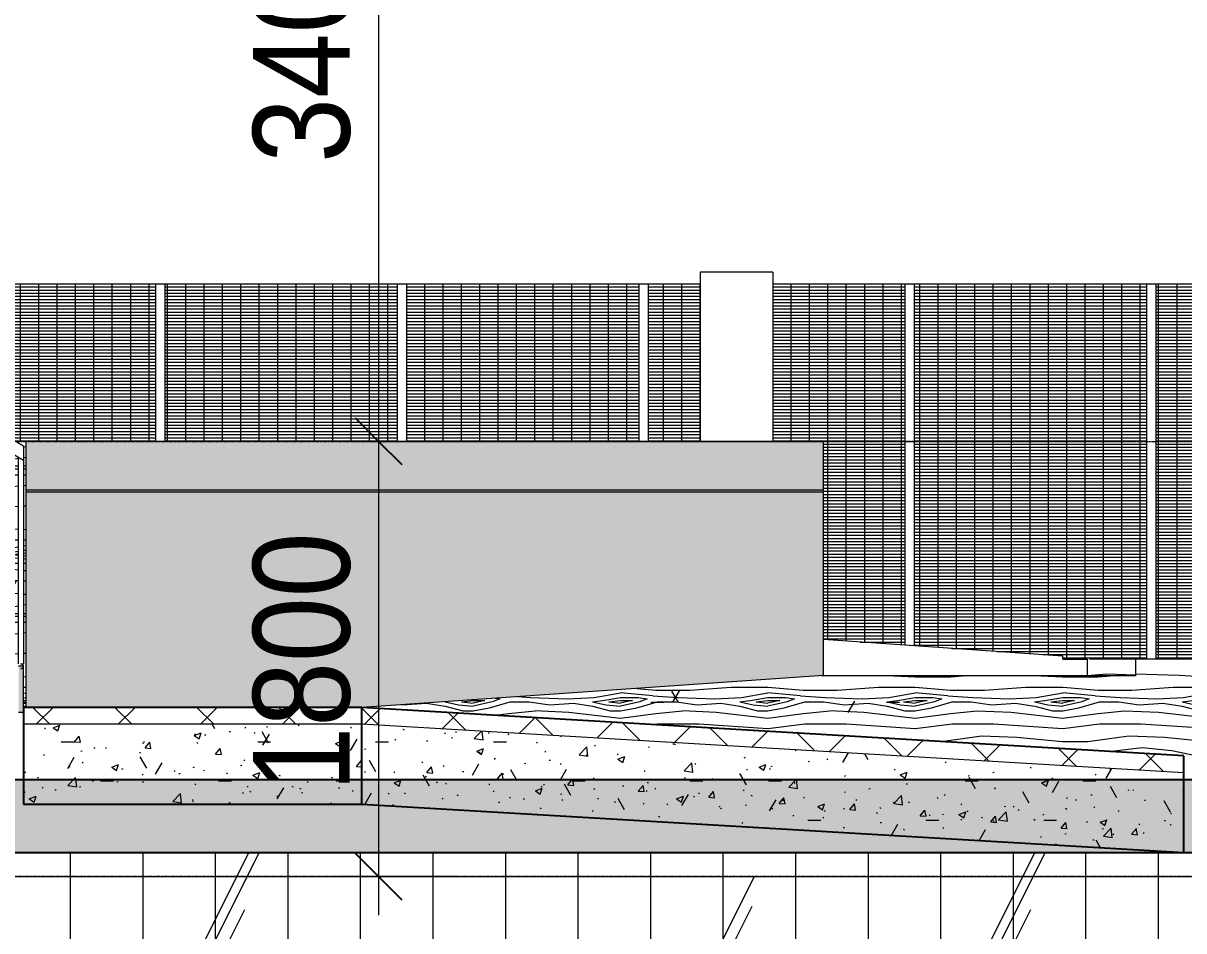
# Model space of a CAD drawing. Header units: millimetres. Extents: x 26124 to 258712, y -8723 to 35400.
# Drawn here: x 55852 to 60653, y 176 to 3929 of the extents above; entities that cross this region are included whole.
import ezdxf

# ---------------------------------------------------------------- set-up
doc = ezdxf.new("R2010")
doc.units = ezdxf.units.MM
doc.linetypes.add('Centre', pattern=[31.75, 6.35, -4.7625, 15.875, -4.7625])
doc.linetypes.add('Dash 1_8_', pattern=[6.35, 3.175, -3.175])
for name, color, linetype, lineweight in [('0-1', 7, 'Continuous', 5), ('A-ANNO-DIMS', 211, 'Continuous', 9), ('A-ANNO-DIMS-160', 211, 'Continuous', 9), ('A-AREA', 32, 'Dash 1_8_', 9), ('A-FLOR-1', 10, 'Continuous', 25), ('A-FLOR-3', 192, 'Continuous', 25), ('A-FLOR-HRAL', 11, 'Continuous', 9), ('A-FLOR-LEVL-2', 51, 'Centre', 9), ('A-FLOR-MCUT', 51, 'Continuous', 9), ('A-FLOR-PATT-1', 7, 'Continuous', 9), ('A-FLOR-PATT-3', 8, 'Continuous', 9), ('A-WALL', 113, 'Continuous', 9), ('A-WALL-PATT-3', 111, 'Continuous', 5), ('A-WALL-PATT-4', 111, 'Continuous', 9), ('S-COLS', 52, 'Continuous', 9), ('S-STRS-1', 31, 'Continuous', 5), ('S-STRS-2', 31, 'Continuous', 18)]:
    doc.layers.add(name, color=color, linetype=linetype, lineweight=lineweight)
doc.styles.add('UTM Avo', font='', dxfattribs={"width": 0.9, "height": 400})
doc.styles.get('UTM Avo').set_extended_font_data('UTM Avo')
doc.dimstyles.new('1_Dim_chi_tiet_2_5', dxfattribs={"dimscale": 304.8, "dimtxt": 399.720379, "dimasz": 0.629921, "dimexe": 0.524934, "dimexo": 0.0625, "dimgap": 0.052493, "dimtad": 1, "dimdec": 0, "dimrnd": 5, "dimzin": 0, "dimdsep": 46, "dimtxsty": 'UTM Avo', "dimblk1": 'OBLIQUE', "dimblk2": 'OBLIQUE', "dimsah": 1, "dimcen": 0.09, "dimdle": 0.524934, "dimazin": 0, "dimtfac": 1, "dimtdec": 4, "dimtix": 1, "dimtmove": 0, "dimatfit": 3, "dimfxl": 1.049869, "dimfxlon": 1, "dimtvp": 1, "dimtolj": 1, "dimtzin": 0, "dimarcsym": 2})
pattern_1 = [(0, (80880.3, 14125), (650.24, 162.56), [53.645, -434.035, 53.645, -434.035, -2600.96]), (0, (80880.3, 14125), (650.24, 162.56), [-975.36, 53.645, -921.715, 53.645, -434.035, -1137.92]), (0, (80880.3, 14125), (650.24, 162.56), [-2438.4, 53.645, -271.475, 53.645, -759.155]), (120, (81124.14, 14206.28), (-465.9011, 481.8444), [53.645, -434.035, 53.645, -3034.995]), (120, (81124.14, 14206.28), (-465.9011, 481.8444), [-541.325, -434.035, 53.645, -921.715, -1625.6]), (120, (81124.14, 14206.28), (-465.9011, 481.8444), [-1950.72, 53.645, -434.035, 53.645, -1084.275]), (120, (81124.14, 14206.28), (-465.9011, 481.8444), [-2492.045, -271.475, 53.645, -759.155]), (240, (81205.42, 14531.4), (-184.3389, -644.4044), [53.645, -434.035, 53.645, -3034.995]), (240, (81205.42, 14531.4), (-184.3389, -644.4044), [-541.325, -434.035, 53.645, -921.715, -1625.6]), (240, (81205.42, 14531.4), (-184.3389, -644.4044), [-1950.72, 53.645, -434.035, 53.645, -1084.275]), (240, (81205.42, 14531.4), (-184.3389, -644.4044), [-2492.045, -271.475, 53.645, -759.155])]
pattern_2 = [(50, (80880.3, 14125), (291.4942, -25.5022), [30.48, -335.28]), (355, (80880.3, 14125), (-56.389, 305.691), [24.384, -268.224]), (100.451, (80904.6, 14122.88), (235.108, 280.1865), [25.904, -284.944]), (46.184, (80880.3, 14206.28), (433.727, -67.2684), [45.72, -502.92]), (96.636, (80916.45, 14200.67), (379.844, 395.8845), [38.856, -427.416]), (351.184, (80880.3, 14206.3), (379.848, 395.881), [36.576, -402.336]), (21, (80920.94, 14185.96), (242.5828, -163.624), [30.48, -335.28]), (326, (80920.94, 14185.96), (98.883, 294.701), [24.384, -268.224]), (71.451, (80941.16, 14172.33), (341.4672, 131.074), [25.904, -284.944]), (37.5, (80880.3, 14125), (4.9419, 135.28833), [5.364, -259.608, 5.364, -266.924, -269.24]), (37.5, (80880.3, 14125), (4.9419, 135.28833), [-537.261, 5.364, -263.876]), (7.5, (80880.3, 14125), (106.9117, 160.2891), [5.364, -149.88, 5.364, -253.512, -102.616]), (7.5, (80880.3, 14125), (106.9117, 160.2891), [-414.122, 5.364, -97.252]), (327.5, (80789.68, 14125), (216.9455, -9.16625), [5.364, -96.236, 5.364, -311.628, -420.624]), (327.5, (80789.68, 14125), (216.9455, -9.16625), [-418.592, 5.364, -415.26]), (317.5, (80749.04, 14125), (237.0069, 40.6827), [5.364, -126.716, 5.364, -205.151, -298.704]), (317.5, (80749.04, 14125), (237.0069, 40.6827), [-342.595, 5.364, -293.34])]
pattern_3 = [(45, (80880.3, 14125), (-169.7056, 169.7056), []), (135, (80880.3, 14125), (-169.7056, -169.7056), [])]
pattern_4 = [(0, (80880.3, 14125), (1300.48, 325.12), [53.645, -921.715, 53.645, -6123.635]), (0, (80880.3, 14125), (1300.48, 325.12), [-1029.005, -921.715, 53.645, -1897.075, -3251.2]), (0, (80880.3, 14125), (1300.48, 325.12), [-3901.44, 53.645, -921.715, 53.645, -2222.195]), (0, (80880.3, 14125), (1300.48, 325.12), [-4930.445, -596.595, 53.645, -1571.955]), (120, (81367.98, 14287.56), (-931.8022, 963.6887), [53.645, -921.715, -6177.28]), (120, (81367.98, 14287.56), (-931.8022, 963.6887), [-975.36, 53.645, -921.715, -5201.92]), (120, (81367.98, 14287.56), (-931.8022, 963.6887), [-1950.72, 53.645, -1897.075, -3251.2]), (120, (81367.98, 14287.56), (-931.8022, 963.6887), [-3901.44, 53.645, -921.715, -2275.84]), (120, (81367.98, 14287.56), (-931.8022, 963.6887), [-4876.8, 53.645, -596.595, -1625.6]), (120, (81367.98, 14287.56), (-931.8022, 963.6887), [-5527.04, 53.645, -1571.955]), (240, (81530.54, 14937.8), (-368.6778, -1288.8087), [53.645, -921.715, -6177.28]), (240, (81530.54, 14937.8), (-368.6778, -1288.8087), [-975.36, 53.645, -921.715, -5201.92]), (240, (81530.54, 14937.8), (-368.6778, -1288.8087), [-1950.72, 53.645, -1897.075, -3251.2]), (240, (81530.54, 14937.8), (-368.6778, -1288.8087), [-3901.44, 53.645, -921.715, -2275.84]), (240, (81530.54, 14937.8), (-368.6778, -1288.8087), [-4876.8, 53.645, -596.595, -1625.6]), (240, (81530.54, 14937.8), (-368.6778, -1288.8087), [-5527.04, 53.645, -1571.955])]
pattern_5 = [(349.695, (56046.61, 869.39), (3657.5982, -609.61), [68.155, -6747.38]), (0, (56113.67, 857.2), (609.6, 609.6), [67.06, -542.54]), (18.435, (56180.72, 857.2), (1219.2, 609.602), [57.83, -1869.89]), (172.875, (56235.59, 875.49), (4267.1994, -609.599), [49.15, -4865.604]), (174.806, (56186.82, 881.584), (6096.004, -609.5547), [67.333, -6665.92]), (194.036, (56119.76, 887.68), (-1828.802, -609.592), [75.4, -2438.04]), (9.462, (56095.38, 869.39), (3048.005, 609.5835), [37.08, -3670.97]), (353.66, (56131.956, 875.49), (-4876.8008, 609.5835), [55.2, -5464.96]), (185.711, (56186.82, 869.39), (-5486.3951, -609.6394), [61.264, -6065.14]), (168.69, (56125.86, 863.3), (2438.4, -609.6026), [31.084, -3077.28]), (354.806, (55991.75, 863.296), (-6096.004, 609.5547), [67.333, -6665.92]), (348.69, (56058.8, 857.2), (-2438.4, 609.6026), [62.17, -3046.194]), (0, (56119.76, 845), (609.6, 609.6), [73.15, -536.45]), (20.556, (56192.916, 845.01), (3048, 1219.197), [52.084, -5156.34]), (3.814, (56241.684, 863.296), (8534.40115, 609.5889), [91.643, -9072.654]), (354.806, (56333.124, 869.39), (-6096.004, 609.5547), [67.333, -6665.92]), (0, (56400.2, 863.3), (609.6, 609.6), [67.06, -542.54]), (5.194, (55857.636, 863.296), (6096.004, 609.5547), [67.333, -6665.92]), (354.806, (55924.69, 869.39), (-6096.004, 609.5547), [67.333, -6665.92]), (0, (55857.64, 875.5), (609.6, 609.6), [36.58, -573.02]), (5.194, (55894.21, 875.49), (6096.004, 609.5547), [67.333, -6665.92]), (0, (55961.27, 881.6), (609.6, 609.6), [60.96, -548.64]), (10.305, (56022.23, 881.584), (-3657.5982, -609.61), [68.155, -6747.38]), (5.194, (56089.284, 893.776), (6096.004, 609.5547), [67.333, -6665.92]), (354.806, (56156.34, 899.87), (-6096.004, 609.5547), [67.333, -6665.92]), (354.806, (56223.396, 893.776), (-6096.004, 609.5547), [67.333, -6665.92]), (351.87, (56290.45, 887.68), (-3657.6004, 609.593), [86.21, -4224.31]), (0, (56375.8, 875.5), (609.6, 609.6), [91.44, -518.16]), (347.471, (56351.41, 509.73), (3047.9989, -609.6108), [56.2, -5564.033]), (354.289, (56406.276, 497.536), (-5486.3951, 609.6394), [61.264, -6065.14]), (8.13, (56351.41, 509.73), (3657.6004, 609.593), [43.105, -4267.42]), (9.462, (56394.08, 515.82), (3048.005, 609.5835), [74.16, -3633.89]), (0, (55857.64, 528), (609.6, 609.6), [73.15, -536.45]), (350.538, (55930.79, 528.02), (-3048.005, 609.5835), [37.08, -3670.97]), (201.801, (55967.36, 521.92), (1828.8045, 609.587), [32.83, -3249.97]), (192.995, (55936.884, 509.73), (5486.3931, 1219.2375), [81.33, -8051.747]), (352.875, (56418.47, 509.73), (-4267.1994, 609.599), [49.15, -4865.604]), (7.125, (56418.47, 509.73), (4267.1994, 609.599), [49.15, -4865.604]), (0, (55857.64, 515.8), (609.6, 609.6), [48.77, -560.83]), (194.036, (55906.4, 515.82), (-1828.802, -609.592), [50.27, -2463.18]), (356.633, (55991.748, 534.112), (-9753.5944, 609.6919), [103.81, -10277.302]), (357.709, (56095.38, 528.016), (-14630.39665, 609.6991), [152.522, -15099.665]), (3.18, (56247.78, 521.92), (10363.1983, 609.6312), [109.897, -10879.823]), (9.462, (56357.51, 528.02), (3048.005, 609.5835), [111.24, -3596.81]), (10.305, (55857.636, 473.15), (-3657.5982, -609.61), [68.155, -6747.38]), (15.945, (55924.69, 485.34), (-2438.4042, -609.583), [88.76, -4349.196]), (0, (56010.04, 509.7), (609.6, 609.6), [79.25, -530.35]), (351.87, (56089.28, 509.73), (-3657.6004, 609.593), [86.21, -4224.31]), (3.576, (56174.628, 497.536), (9144.00297, 609.5468), [97.726, -9674.906]), (351.254, (56272.164, 503.63), (4267.201, -609.5878), [80.18, -7937.856]), (345.964, (56351.41, 491.44), (-1828.802, 609.592), [75.4, -2438.04]), (0, (56424.56, 473.15), (609.6, 609.6), [42.67, -566.93]), (174.806, (55991.75, 534.11), (6096.004, -609.5547), [134.665, -6598.587]), (355.236, (55857.636, 570.69), (-6705.5965, 609.6414), [146.81, -7193.745]), (0, (56003.94, 558.5), (609.6, 609.6), [140.21, -469.39]), (4.086, (56144.15, 558.496), (7924.795, 609.6527), [171.123, -8385.02]), (0, (56314.84, 570.7), (609.6, 609.6), [152.4, -457.2]), (7.125, (55857.636, 442.67), (4267.1994, 609.599), [147.443, -4767.31]), (6.34, (56003.94, 460.96), (4876.8008, 609.5835), [110.403, -5409.76]), (357.51, (56113.668, 473.152), (-13411.19697, 609.7044), [140.34, -13893.706]), (353.48, (56253.876, 467.056), (-15849.59217, 1828.85517), [214.749, -21260.135]), (3.013, (55857.636, 838.912), (10972.79715, 609.6408), [115.984, -11482.446]), (351.87, (55973.46, 845.01), (-3657.6004, 609.593), [129.316, -4181.21]), (357.614, (56101.476, 826.72), (-14020.79943, 609.61372), [146.43, -14496.664]), (10.62, (56247.78, 820.624), (-6705.59246, -1219.2397), [99.236, -9824.334]), (0, (56345.3, 838.9), (609.6, 609.6), [121.92, -487.68]), (356.82, (55857.636, 912.064), (-10363.1983, 609.6312), [109.897, -10879.823]), (6.009, (55967.364, 905.968), (-6095.999, -609.5992), [116.464, -11529.93]), (6.71, (56083.188, 918.16), (-5486.39734, -609.6157), [104.346, -10330.325]), (354.289, (56186.82, 930.35), (-5486.3951, 609.6394), [122.53, -6003.877]), (347.905, (56308.74, 918.16), (-5486.3949, 1219.22295), [87.28, -8640.862]), (9.462, (56394.08, 899.87), (3048.005, 609.5835), [74.16, -3633.89]), (3.814, (55857.636, 796.24), (8534.40115, 609.5889), [91.643, -9072.654]), (347.196, (55949.076, 802.336), (-7924.80896, 1828.76326), [137.532, -13615.67]), (0, (56083.2, 771.86), (609.6, 609.6), [152.4, -457.2]), (5.44, (56235.588, 771.856), (-6705.6025, -609.56085), [128.595, -12730.932]), (6.71, (56363.604, 784.048), (-5486.39734, -609.61573), [104.346, -10330.325]), (0, (55857.64, 954.74), (609.6, 609.6), [103.63, -505.97]), (8.13, (55961.27, 954.74), (3657.6004, 609.593), [172.42, -4138.1]), (357.614, (56131.956, 979.12), (-14020.79943, 609.61372), [146.43, -14496.664]), (354.472, (56278.26, 973.024), (12801.59101, -1219.3029), [189.859, -18796.025]), (6.843, (55857.636, 400), (-10363.19504, -1219.24128), [153.494, -15195.842]), (0, (56010.04, 418.3), (609.6, 609.6), [170.69, -438.91]), (356.348, (56180.724, 418.288), (-18897.60496, 1219.126665), [287.095, -28422.422]), (0, (55857.64, 613.36), (609.6, 609.6), [146.3, -463.3]), (4.764, (56003.94, 613.36), (6705.5965, 609.6414), [146.81, -7193.745]), (358.152, (56150.244, 625.552), (-18287.99624, 609.72412), [189.074, -18718.355]), (357.274, (56339.22, 619.456), (-12192.00424, 609.53415), [128.16, -12687.945]), (354.806, (55857.636, 710.896), (-6096.004, 609.5547), [134.665, -6598.587]), (0, (55991.75, 698.7), (609.6, 609.6), [195.07, -414.53]), (1.909, (56186.82, 698.704), (17678.40105, 609.55323), [182.982, -18115.176]), (3.576, (56369.7, 704.8), (9144.00297, 609.5468), [97.726, -9674.906])]

# ---------------------------------------------------------------- blocks, each defined once
blk = doc.blocks.new('NCV_TKTC_KET CAU_rvt-1-TKCS_MẶT CẮT 3')
at = {"layer": 'A-FLOR-PATT-1'}
h = blk.add_hatch(color=256, dxfattribs=at)
h.paths.add_polyline_path([(60961, 500), (68252.6, 500), (68252.6, 800), (53462.7, 800), (53462.7, 500), (57712.2, 500)])
h.paths.add_polyline_path([(53252.6, 500), (53252.6, 800), (53152.6, 800), (53152.6, 500)])
at = {"layer": 'A-FLOR-1'}
for p, q in [((68252.6, 800), (53462.7, 800)), ((53462.7, 500), (68252.6, 500))]:
    blk.add_line(p, q, dxfattribs=at)
blk = doc.blocks.new('NBS_CLDPhysicalSecuritySystems_MtlMeshPnlFncngSym_CLDModsecSecurusS3_InfillPanel - NBS_CLDPhysicalSecuritySystems_MtlMeshPnlFncngSym_CLDModsecSecurusS2_InfillPanel-2369324-TKCS_MẶT CẮT 3')
at = {"layer": 'A-FLOR-HRAL'}
h = blk.add_hatch(dxfattribs=at)
h.set_pattern_fill('FP_16', color=256, style=0, pattern_type=2)
h.set_pattern_definition([(0, (62752.564, 850), (0, 13), []), (90, (62752.564, 850), (-76, 5e-15), [])])
h.paths.add_polyline_path([(62064.8, 1300), (62498.6, 1300), (62498.6, 2850), (61538.6, 2850), (61538.6, 1300), (61915.9, 1300)])
h.paths.add_polyline_path([(60252.5, 1300), (60498.6, 1300), (60498.6, 2850), (59538.6, 2850), (59538.6, 1354.6), (60152.5, 1312.3), (60152.6, 1300)])
h.paths.add_polyline_path([(62586.4, 1300), (62752.6, 1300), (62752.6, 2850), (62538.6, 2850), (62538.6, 1300), (62585.3, 1300)])
h.paths.add_polyline_path([(60652.6, 1300), (61498.6, 1300), (61498.6, 2850), (60538.6, 2850), (60538.6, 1300), (60642.6, 1300)])
h.paths.add_polyline_path([(59498.6, 1357.3), (59498.6, 2850), (58952.6, 2850), (58952.6, 2200), (59162.5, 2200), (59162.5, 1380.4), (59336.6, 1368.5)])
for p, q in [((59498.7, 2850), (58952.6, 2850)), ((59498.6, 2850), (59498.6, 1357.3)), ((59502.6, 2850), (59498.6, 2850)), ((59534.6, 2850), (59502.6, 2850)), ((59538.6, 2850), (59534.6, 2850)), ((60498.7, 2850), (59538.4, 2850)), ((59538.6, 1354.6), (59538.6, 2850)), ((60498.6, 2850), (60498.6, 1300)), ((60502.6, 2850), (60498.6, 2850)), ((60534.6, 2850), (60502.6, 2850)), ((60538.6, 2850), (60534.6, 2850)), ((61498.7, 2850), (60538.4, 2850)), ((60538.6, 1300), (60538.6, 2850)), ((61498.6, 2850), (61498.6, 1300)), ((61502.6, 2850), (61498.6, 2850)), ((61534.6, 2850), (61502.6, 2850)), ((61538.6, 2850), (61534.6, 2850)), ((62498.7, 2850), (61538.4, 2850)), ((61538.6, 1300), (61538.6, 2850)), ((62498.6, 2850), (62498.6, 1300)), ((62502.6, 2850), (62498.6, 2850)), ((62534.6, 2850), (62502.6, 2850)), ((62538.6, 2850), (62534.6, 2850)), ((62752.6, 2850), (62538.4, 2850)), ((62538.6, 1300), (62538.6, 2850))]:
    blk.add_line(p, q, dxfattribs=at)
blk = doc.blocks.new('NBS_CLDPhysicalSecuritySystems_MtlMeshPnlFncngSym_CLDModsecSecurusS3_InfillPanel - NBS_CLDPhysicalSecuritySystems_MtlMeshPnlFncngSym_CLDModsecSecurusS2_InfillPanel-2369332-TKCS_MẶT CẮT 3')
at = {"layer": 'A-FLOR-HRAL'}
h = blk.add_hatch(dxfattribs=at)
h.set_pattern_fill('FP_17', color=256, style=0, pattern_type=2)
h.set_pattern_definition([(0, (58652.564, 850), (0, 13), []), (90, (58652.564, 850), (-76, 5e-15), [])])
h.paths.add_polyline_path([(55862.6, 2200), (56398.6, 2200), (56398.6, 2850), (55438.6, 2850), (55438.6, 2428.4), (55819.3, 2200), (55852.6, 2200)])
h.paths.add_polyline_path([(55275.7, 2200), (55317.6, 2200), (55317.6, 2442.7), (55187.6, 2520.7), (55187.6, 2200)])
h.paths.add_polyline_path([(58652.6, 2200), (58652.6, 2850), (58438.6, 2850), (58438.6, 2200)])
h.paths.add_polyline_path([(58398.6, 2200), (58398.6, 2850), (57438.6, 2850), (57438.6, 2200), (57712.2, 2200)])
h.paths.add_polyline_path([(55337.6, 2200), (55398.6, 2200), (55398.6, 2394.1), (55337.6, 2430.7)])
h.paths.add_polyline_path([(57398.6, 2200), (57398.6, 2850), (56438.6, 2850), (56438.6, 2200), (56900.1, 2200)])
h.paths.add_polyline_path([(55438.6, 2200), (55467.6, 2200), (55467.6, 2352.7), (55438.6, 2370.1)])
h.paths.add_polyline_path([(54962.6, 2200), (55017.6, 2200), (55017.6, 2622.7), (54962.6, 2655.7)])
h.paths.add_polyline_path([(55617.6, 2200), (55617.6, 2262.7), (55487.6, 2340.7), (55487.6, 2200)])
h.paths.add_polyline_path([(55037.6, 2200), (55167.6, 2200), (55167.6, 2532.7), (55037.6, 2610.7)])
h.paths.add_polyline_path([(55722.1, 2200), (55637.6, 2250.7), (55637.6, 2200)])
h.paths.add_polyline_path([(55398.6, 2452.4), (55398.6, 2850), (54962.6, 2850), (54962.6, 2714), (55337.6, 2489)])
for p, q in [((55398.7, 2850), (54962.6, 2850)), ((55398.6, 2850), (55398.6, 2452.4)), ((55402.6, 2850), (55398.6, 2850)), ((55434.6, 2850), (55402.6, 2850)), ((55438.6, 2850), (55434.6, 2850)), ((56398.7, 2850), (55438.4, 2850)), ((55438.6, 2428.4), (55438.6, 2850)), ((56398.6, 2850), (56398.6, 2200)), ((56402.6, 2850), (56398.6, 2850)), ((56434.6, 2850), (56402.6, 2850)), ((56438.6, 2850), (56434.6, 2850)), ((57398.7, 2850), (56438.4, 2850)), ((56438.6, 2200), (56438.6, 2850)), ((57398.6, 2850), (57398.6, 2200)), ((57402.6, 2850), (57398.6, 2850)), ((57434.6, 2850), (57402.6, 2850)), ((57438.6, 2850), (57434.6, 2850)), ((58398.7, 2850), (57438.4, 2850)), ((57438.6, 2200), (57438.6, 2850)), ((58398.6, 2850), (58398.6, 2200)), ((58402.6, 2850), (58398.6, 2850)), ((58434.6, 2850), (58402.6, 2850)), ((58438.6, 2850), (58434.6, 2850)), ((58652.6, 2850), (58438.4, 2850)), ((58438.6, 2200), (58438.6, 2850)), ((55398.6, 2394.1), (55398.6, 2200)), ((55438.6, 2200), (55438.6, 2370.1))]:
    blk.add_line(p, q, dxfattribs=at)
blk = doc.blocks.new('Railing - 20mm-2407305-TKCS_MẶT CẮT 3')
at = {"layer": 'A-FLOR-HRAL'}
for p, q in [((106167.5, 2790.7), (106167.5, 1820)), ((106187.5, 1820), (106187.5, 2802.7))]:
    blk.add_line(p, q, dxfattribs=at)
blk = doc.blocks.new('Railing - 20mm-2407303-TKCS_MẶT CẮT 3')
at = {"layer": 'A-FLOR-HRAL'}
for p, q in [((106017.5, 2700.7), (106017.5, 1820)), ((106037.5, 1820), (106037.5, 2712.7))]:
    blk.add_line(p, q, dxfattribs=at)
blk = doc.blocks.new('Railing - 20mm-2407301-TKCS_MẶT CẮT 3')
at = {"layer": 'A-FLOR-HRAL'}
for p, q in [((106252.5, 2000), (106252.5, 2841.7)), ((106232.5, 2829.7), (106232.5, 1820))]:
    blk.add_line(p, q, dxfattribs=at)
blk = doc.blocks.new('Railing - 20mm-2407299-TKCS_MẶT CẮT 3')
at = {"layer": 'A-FLOR-HRAL'}
for p, q in [((105052.5, 2121.7), (105052.5, 1280)), ((105072.5, 1280), (105072.5, 2133.7)), ((105062.5, 1280), (105052.5, 1280))]:
    blk.add_line(p, q, dxfattribs=at)
blk = doc.blocks.new('Railing - Railing-2412079-TKCS_MẶT CẮT 3')
at = {"extrusion": (0, 0, -1), "zscale": -1}
for name, p in [('Railing - 20mm-2407301-TKCS_MẶT CẮT 3', (-160905.1, 0)), ('Railing - 20mm-2407305-TKCS_MẶT CẮT 3', (-160905.1, 0)), ('Railing - 20mm-2407303-TKCS_MẶT CẮT 3', (-160905.1, 0)), ('Railing - 20mm-2407305-TKCS_MẶT CẮT 3', (-161205.1, -180)), ('Railing - 20mm-2407303-TKCS_MẶT CẮT 3', (-161205.1, -180)), ('Railing - 20mm-2407305-TKCS_MẶT CẮT 3', (-161505.1, -360)), ('Railing - 20mm-2407303-TKCS_MẶT CẮT 3', (-161505.1, -360)), ('Railing - 20mm-2407305-TKCS_MẶT CẮT 3', (-161805.1, -540)), ('Railing - 20mm-2407303-TKCS_MẶT CẮT 3', (-161805.1, -540)), ('Railing - 20mm-2407299-TKCS_MẶT CẮT 3', (-160905.1, 0))]:
    blk.add_blockref(name, p, dxfattribs=at)
blk = doc.blocks.new('Top Rail Type - Top Rail_Internal_-2412096-TKCS_MẶT CẮT 3')
at = {"layer": 'A-FLOR-HRAL'}
for p, q in [((54652.6, 2841.7), (54652.6, 2900)), ((55852.6, 2180), (54652.6, 2900)), ((54652.6, 2841.7), (55852.6, 2121.7)), ((55852.6, 2180), (55852.6, 2121.7))]:
    blk.add_line(p, q, dxfattribs=at)
blk = doc.blocks.new('DIMBLOCK53-TKCS_MẶT CẮT 3')
at = {"layer": 'A-ANNO-DIMS-160', "lineweight": 25}
for p, q in [((57322, 5600), (57226, 5696)), ((57322, 5600), (57418, 5504)), ((57322, 2200), (57226, 2296)), ((57322, 2200), (57418, 2104))]:
    blk.add_line(p, q, dxfattribs=at)
at = {"layer": 'A-ANNO-DIMS-160'}
for p, q in [((57002, 5600), (57482, 5600)), ((57322, 5600), (57002, 5600)), ((57322, 5600), (57322, 2200)), ((57642, 2200), (57162, 2200)), ((57322, 2200), (57642, 2200))]:
    blk.add_line(p, q, dxfattribs=at)
at = {"layer": 'A-ANNO-DIMS-160', "color": 0, "insert": (56802.3, 3352.2), "char_height": 400, "width": 1314.636, "attachment_point": 1, "rotation": 90, "line_spacing_factor": 1.110334, "style": 'UTM Avo'}
blk.add_mtext('3400', dxfattribs=at)
blk = doc.blocks.new('_Oblique')
at = {"color": 0, "linetype": 'ByBlock', "lineweight": -2}
blk.add_line((-0.5, -0.5), (0.5, 0.5), dxfattribs=at)
blk = doc.blocks.new('DIMBLOCK54-TKCS_MẶT CẮT 3')
at = {"layer": 'A-ANNO-DIMS-160', "lineweight": 25}
for p, q in [((57322, 2200), (57226, 2296)), ((57322, 2200), (57418, 2104)), ((57322, 400), (57226, 496)), ((57322, 400), (57418, 304))]:
    blk.add_line(p, q, dxfattribs=at)
at = {"layer": 'A-ANNO-DIMS-160'}
for p, q in [((57642, 2200), (57162, 2200)), ((57322, 2200), (57322, 240)), ((57322, 2200), (57642, 2200)), ((57642, 400), (57162, 400)), ((57322, 400), (57642, 400))]:
    blk.add_line(p, q, dxfattribs=at)
at = {"layer": 'A-ANNO-DIMS-160', "color": 0, "insert": (56802.3, 752.2), "char_height": 400, "width": 1314.636, "attachment_point": 1, "rotation": 90, "line_spacing_factor": 1.110334, "style": 'UTM Avo'}
blk.add_mtext('1800', dxfattribs=at)

msp = doc.modelspace()

# ---------------------------------------------------------------- hatches: boundary and pattern name
at = {"layer": 'A-FLOR-PATT-3'}
h = msp.add_hatch(dxfattribs=at)
h.set_pattern_fill('FP_8', color=256, style=0, pattern_type=2)
h.set_pattern_definition(pattern_3)
h.paths.add_polyline_path([(56900.1, 1030), (57252.6, 1030), (57252.6, 1100), (55852.6, 1100), (55852.6, 1030), (56494, 1030)])
h = msp.add_hatch(dxfattribs=at)
h.set_pattern_fill('FP_8', color=256, style=0, pattern_type=2)
h.set_pattern_definition(pattern_3)
h.paths.add_polyline_path([(60652.6, 829.9), (60652.6, 900), (57252.6, 1100), (57252.6, 1029.9), (60554.9, 835.6)])
h = msp.add_hatch(dxfattribs=at)
h.set_pattern_fill('FP_2', color=256, style=0, pattern_type=2)
h.set_pattern_definition(pattern_1)
h.paths.add_polyline_path([(56900.1, 700), (57252.6, 700), (57252.6, 1030), (55852.6, 1030), (55852.6, 700), (56494, 700)])
h = msp.add_hatch(dxfattribs=at)
h.set_pattern_fill('FP_10', color=256, style=0, pattern_type=2)
h.set_pattern_definition(pattern_2)
h.paths.add_polyline_path([(56900.1, 700), (57252.6, 700), (57252.6, 1030), (55852.6, 1030), (55852.6, 700), (56494, 700)])
h = msp.add_hatch(dxfattribs=at)
h.set_pattern_fill('FP_2', color=256, style=0, pattern_type=2)
h.set_pattern_definition(pattern_1)
h.paths.add_polyline_path([(60652.6, 499.3), (60652.6, 829.9), (57252.6, 1029.9), (57252.6, 699.3), (58708.7, 613.7)])
h = msp.add_hatch(dxfattribs=at)
h.set_pattern_fill('FP_10', color=256, style=0, pattern_type=2)
h.set_pattern_definition(pattern_2)
h.paths.add_polyline_path([(60652.6, 499.3), (60652.6, 829.9), (57252.6, 1029.9), (57252.6, 699.3), (58708.7, 613.7)])
at = {"layer": 'A-WALL-PATT-3'}
h = msp.add_hatch(color=256, dxfattribs=at)
h.paths.add_polyline_path([(55862.6, 1100), (57252.6, 1100), (59162.5, 1231.5), (59162.5, 1990), (55862.6, 1990), (55862.6, 1211.6)])
h.paths.add_polyline_path([(57712.2, 2000), (59162.5, 2000), (59162.5, 2200), (55862.6, 2200), (55862.6, 2000), (56900.1, 2000)])
msp.add_hatch(color=256, dxfattribs=at).paths.add_polyline_path([(57712.2, 1990), (59162.5, 1990), (59162.5, 2000), (55862.6, 2000), (55862.6, 1990), (56900.1, 1990)])
at = {"layer": 'A-WALL-PATT-4'}
h = msp.add_hatch(dxfattribs=at)
h.set_pattern_fill('FP_4', color=256, style=0, pattern_type=2)
h.set_pattern_definition(pattern_4)
h.paths.add_polyline_path([(55478.7, 1100), (55566.1, 1100), (54652.6, 1648.1), (54652.6, 1100), (55275.7, 1100)])
h.paths.add_polyline_path([(55851.3, 1270), (55852.6, 1270), (55851.3, 1280), (55842.6, 1280), (55851.3, 1275)])
h.paths.add_polyline_path([(55832.6, 1280), (55832.6, 2133.7), (55787.6, 2160.7), (55787.6, 1280)])
h.paths.add_polyline_path([(55617.6, 1280), (55617.6, 2200), (55487.6, 2200), (55487.6, 1460), (55542.6, 1460), (55551.3, 1455), (55552.6, 1280)])
h.paths.add_polyline_path([(55637.6, 1280), (55767.6, 1280), (55767.6, 2172.7), (55722.1, 2200), (55637.6, 2200), (55637.6, 1440)])
h.paths.add_polyline_path([(55467.6, 1460), (55467.6, 2200), (55337.6, 2200), (55337.6, 1460)])
h.paths.add_polyline_path([(55252.6, 1460), (55317.6, 1460), (55317.6, 2200), (55187.6, 2200), (55187.6, 1640), (55242.6, 1640), (55251.3, 1635), (55252.6, 1577.3)])
h.paths.add_polyline_path([(54952.6, 1640), (55017.6, 1640), (55017.6, 2200), (54887.6, 2200), (54887.6, 1820), (54942.6, 1820), (54951.3, 1815), (54952.6, 1660.1)])
h.paths.add_polyline_path([(55167.6, 1640), (55167.6, 2200), (55037.6, 2200), (55037.6, 1640)])
h.paths.add_polyline_path([(54737.6, 1820), (54867.6, 1820), (54867.6, 2200), (54737.6, 2200), (54737.6, 1950)])
h.paths.add_polyline_path([(54672.6, 1820), (54717.6, 1820), (54717.6, 2200), (54672.6, 2200), (54672.6, 1950)])
h.paths.add_polyline_path([(55852.6, 2180), (55852.6, 2200), (55819.3, 2200)])
h = msp.add_hatch(dxfattribs=at)
h.set_pattern_fill('FP_43', color=256, style=0, pattern_type=2)
h.set_pattern_definition(pattern_5)
h.paths.add_polyline_path([(55478.7, 1100), (55566.1, 1100), (54652.6, 1648.1), (54652.6, 1100), (55275.7, 1100)])
h.paths.add_polyline_path([(55851.3, 1270), (55852.6, 1270), (55851.3, 1280), (55842.6, 1280), (55851.3, 1275)])
h.paths.add_polyline_path([(55832.6, 1280), (55832.6, 2133.7), (55787.6, 2160.7), (55787.6, 1280)])
h.paths.add_polyline_path([(55617.6, 1280), (55617.6, 2200), (55487.6, 2200), (55487.6, 1460), (55542.6, 1460), (55551.3, 1455), (55552.6, 1280)])
h.paths.add_polyline_path([(55637.6, 1280), (55767.6, 1280), (55767.6, 2172.7), (55722.1, 2200), (55637.6, 2200), (55637.6, 1440)])
h.paths.add_polyline_path([(55467.6, 1460), (55467.6, 2200), (55337.6, 2200), (55337.6, 1460)])
h.paths.add_polyline_path([(55252.6, 1460), (55317.6, 1460), (55317.6, 2200), (55187.6, 2200), (55187.6, 1640), (55242.6, 1640), (55251.3, 1635), (55252.6, 1577.3)])
h.paths.add_polyline_path([(54952.6, 1640), (55017.6, 1640), (55017.6, 2200), (54887.6, 2200), (54887.6, 1820), (54942.6, 1820), (54951.3, 1815), (54952.6, 1660.1)])
h.paths.add_polyline_path([(55167.6, 1640), (55167.6, 2200), (55037.6, 2200), (55037.6, 1640)])
h.paths.add_polyline_path([(54737.6, 1820), (54867.6, 1820), (54867.6, 2200), (54737.6, 2200), (54737.6, 1950)])
h.paths.add_polyline_path([(54672.6, 1820), (54717.6, 1820), (54717.6, 2200), (54672.6, 2200), (54672.6, 1950)])
h.paths.add_polyline_path([(55852.6, 2180), (55852.6, 2200), (55819.3, 2200)])
h = msp.add_hatch(dxfattribs=at)
h.set_pattern_fill('FP_4', color=256, style=0, pattern_type=2)
h.set_pattern_definition(pattern_4)
h.paths.add_polyline_path([(55852.6, 1100), (55862.6, 1100), (55862.6, 2200), (55852.6, 2200), (55852.6, 1211.6)])
h = msp.add_hatch(dxfattribs=at)
h.set_pattern_fill('FP_43', color=256, style=0, pattern_type=2)
h.set_pattern_definition(pattern_5)
h.paths.add_polyline_path([(55852.6, 1100), (55862.6, 1100), (55862.6, 2200), (55852.6, 2200), (55852.6, 1211.6)])
h = msp.add_hatch(dxfattribs=at)
h.set_pattern_fill('FP_4', color=256, style=0, pattern_type=2)
h.set_pattern_definition(pattern_4)
h.paths.add_polyline_path([(60652.6, 900), (60752.6, 900), (60752.6, 1300), (60452.5, 1300), (60452.5, 1230.8), (59152.5, 1230.8), (57252.6, 1100), (60554.9, 905.7)])
h = msp.add_hatch(dxfattribs=at)
h.set_pattern_fill('FP_35', color=256, style=0, pattern_type=2)
h.set_pattern_definition([(349.695, (60946.54, 869.39), (3657.5982, -609.61005), [68.155, -6747.38]), (0, (61013.6, 857.2), (609.6, 609.6), [67.06, -542.54]), (18.435, (61080.65, 857.2), (1219.199, 609.602), [57.83, -1869.89]), (172.875, (61135.516, 875.49), (4267.1994, -609.5991), [49.15, -4865.604]), (174.806, (61086.75, 881.584), (6096.00395, -609.5547), [67.333, -6665.92]), (194.036, (61019.69, 887.68), (-1828.802, -609.5924), [75.403, -2438.04]), (9.462, (60995.31, 869.39), (3048.005, 609.5835), [37.08, -3670.97]), (353.66, (61031.884, 875.49), (-4876.8008, 609.5835), [55.202, -5464.96]), (185.711, (61086.75, 869.39), (-5486.3951, -609.6394), [61.264, -6065.14]), (168.69, (61025.79, 863.3), (2438.4, -609.6026), [31.084, -3077.28]), (354.806, (60891.676, 863.296), (-6096.00395, 609.5547), [67.333, -6665.92]), (348.69, (60958.73, 857.2), (-2438.4, 609.6026), [62.167, -3046.194]), (0, (61019.7, 845), (609.6, 609.6), [73.15, -536.45]), (20.556, (61092.844, 845.01), (3048.0001, 1219.197), [52.084, -5156.34]), (3.814, (61141.61, 863.296), (8534.40115, 609.5889), [91.643, -9072.654]), (354.806, (61233.05, 869.39), (-6096.00395, 609.5547), [67.333, -6665.92]), (0, (61300.1, 863.3), (609.6, 609.6), [67.056, -542.544]), (5.194, (60757.564, 863.296), (6096.00395, 609.5547), [67.333, -6665.92]), (354.806, (60824.62, 869.39), (-6096.00395, 609.5547), [67.333, -6665.92]), (0, (60757.56, 875.5), (609.6, 609.6), [36.58, -573.02]), (5.194, (60794.14, 875.49), (6096.00395, 609.5547), [67.333, -6665.92]), (0, (60861.2, 881.6), (609.6, 609.6), [60.96, -548.64]), (10.305, (60922.156, 881.584), (-3657.5982, -609.61005), [68.155, -6747.38]), (5.194, (60989.21, 893.776), (6096.00395, 609.5547), [67.333, -6665.92]), (354.806, (61056.27, 899.87), (-6096.00395, 609.5547), [67.333, -6665.92]), (354.806, (61123.324, 893.776), (-6096.00395, 609.5547), [67.333, -6665.92]), (351.87, (61190.38, 887.68), (-3657.6004, 609.593), [86.21, -4224.31]), (0, (61275.7, 875.5), (609.6, 609.6), [91.44, -518.16]), (347.471, (61251.34, 509.73), (3047.9989, -609.6108), [56.202, -5564.033]), (354.289, (61306.204, 497.536), (-5486.3951, 609.6394), [61.264, -6065.14]), (8.13, (61251.34, 509.73), (3657.6004, 609.593), [43.105, -4267.42]), (9.462, (61294.01, 515.82), (3048.005, 609.5835), [74.16, -3633.89]), (0, (60757.56, 528), (609.6, 609.6), [73.15, -536.45]), (350.538, (60830.72, 528.02), (-3048.005, 609.5835), [37.08, -3670.97]), (201.801, (60867.29, 521.92), (1828.8045, 609.587), [32.83, -3249.97]), (192.995, (60836.81, 509.73), (5486.39314, 1219.23746), [81.33, -8051.747]), (352.875, (61318.396, 509.73), (-4267.1994, 609.5991), [49.15, -4865.604]), (7.125, (61318.396, 509.73), (4267.1994, 609.5991), [49.15, -4865.604]), (0, (60757.56, 515.8), (609.6, 609.6), [48.77, -560.83]), (194.036, (60806.33, 515.82), (-1828.802, -609.5924), [50.27, -2463.18]), (356.633, (60891.676, 534.112), (-9753.5944, 609.69188), [103.81, -10277.302]), (357.709, (60995.308, 528.016), (-14630.39665, 609.69909), [152.522, -15099.665]), (3.18, (61147.708, 521.92), (10363.1983, 609.6312), [109.897, -10879.823]), (9.462, (61257.44, 528.02), (3048.005, 609.5835), [111.24, -3596.81]), (10.305, (60757.564, 473.15), (-3657.5982, -609.61005), [68.155, -6747.38]), (15.945, (60824.62, 485.34), (-2438.4042, -609.5832), [88.76, -4349.196]), (0, (60909.96, 509.7), (609.6, 609.6), [79.25, -530.35]), (351.87, (60989.21, 509.73), (-3657.6004, 609.593), [86.21, -4224.31]), (3.576, (61074.556, 497.536), (9144.00297, 609.5468), [97.726, -9674.906]), (351.254, (61172.09, 503.63), (4267.20096, -609.58783), [80.18, -7937.856]), (345.964, (61251.34, 491.44), (-1828.802, 609.5924), [75.403, -2438.04]), (0, (61324.5, 473.15), (609.6, 609.6), [42.67, -566.93]), (174.806, (60891.676, 534.11), (6096.00395, -609.5547), [134.665, -6598.587]), (355.236, (60757.564, 570.69), (-6705.5965, 609.6414), [146.81, -7193.745]), (0, (60903.87, 558.5), (609.6, 609.6), [140.21, -469.39]), (4.086, (61044.076, 558.496), (7924.79503, 609.65274), [171.123, -8385.02]), (0, (61214.76, 570.7), (609.6, 609.6), [152.4, -457.2]), (7.125, (60757.564, 442.67), (4267.1994, 609.5991), [147.443, -4767.31]), (6.34, (60903.87, 460.96), (4876.8008, 609.5835), [110.403, -5409.76]), (357.51, (61013.596, 473.152), (-13411.19697, 609.70439), [140.34, -13893.706]), (353.48, (61153.804, 467.056), (-15849.59217, 1828.85517), [214.749, -21260.135]), (3.013, (60757.564, 838.912), (10972.79715, 609.6408), [115.984, -11482.446]), (351.87, (60873.39, 845.01), (-3657.6004, 609.593), [129.316, -4181.21]), (357.614, (61001.404, 826.72), (-14020.79943, 609.61372), [146.43, -14496.664]), (10.62, (61147.708, 820.624), (-6705.59246, -1219.23973), [99.236, -9824.334]), (0, (61245.24, 838.9), (609.6, 609.6), [121.92, -487.68]), (356.82, (60757.564, 912.064), (-10363.1983, 609.6312), [109.897, -10879.823]), (6.009, (60867.292, 905.968), (-6095.999, -609.59918), [116.464, -11529.93]), (6.71, (60983.116, 918.16), (-5486.39734, -609.61573), [104.346, -10330.325]), (354.289, (61086.75, 930.35), (-5486.3951, 609.6394), [122.528, -6003.877]), (347.905, (61208.67, 918.16), (-5486.39487, 1219.22295), [87.28, -8640.862]), (9.462, (61294.01, 899.87), (3048.005, 609.5835), [74.16, -3633.89]), (3.814, (60757.564, 796.24), (8534.40115, 609.5889), [91.643, -9072.654]), (347.196, (60849.004, 802.336), (-7924.80896, 1828.76326), [137.532, -13615.67]), (0, (60983.1, 771.86), (609.6, 609.6), [152.4, -457.2]), (5.44, (61135.516, 771.856), (-6705.6025, -609.56085), [128.595, -12730.932]), (6.71, (61263.532, 784.048), (-5486.39734, -609.61573), [104.346, -10330.325]), (0, (60757.56, 954.74), (609.6, 609.6), [103.63, -505.97]), (8.13, (60861.2, 954.74), (3657.6004, 609.593), [172.42, -4138.1]), (357.614, (61031.884, 979.12), (-14020.79943, 609.61372), [146.43, -14496.664]), (354.472, (61178.188, 973.024), (12801.59101, -1219.3029), [189.859, -18796.025]), (6.843, (60757.564, 400), (-10363.19504, -1219.24128), [153.494, -15195.842]), (0, (60909.96, 418.3), (609.6, 609.6), [170.69, -438.91]), (356.348, (61080.652, 418.288), (-18897.604963, 1219.126665), [287.095, -28422.422]), (0, (60757.56, 613.36), (609.6, 609.6), [146.3, -463.3]), (4.764, (60903.87, 613.36), (6705.5965, 609.6414), [146.81, -7193.745]), (358.152, (61050.172, 625.552), (-18287.99624, 609.72412), [189.074, -18718.355]), (357.274, (61239.148, 619.456), (-12192.00424, 609.53415), [128.16, -12687.945]), (354.806, (60757.564, 710.896), (-6096.00395, 609.5547), [134.665, -6598.587]), (0, (60891.7, 698.7), (609.6, 609.6), [195.07, -414.53]), (1.909, (61086.748, 698.704), (17678.40105, 609.55323), [182.982, -18115.176]), (3.576, (61269.628, 704.8), (9144.00297, 609.5468), [97.726, -9674.906])])
h.paths.add_polyline_path([(60652.6, 900), (60752.6, 900), (60752.6, 1300), (60452.5, 1300), (60452.5, 1230.8), (59152.5, 1230.8), (57252.6, 1100), (60554.9, 905.7)])
h = msp.add_hatch(dxfattribs=at)
h.set_pattern_fill('FP_45', color=256, style=0, pattern_type=2)
h.set_pattern_definition([(349.695, (60836.54, 869.39), (3657.598, -609.61), [68.155, -6747.38]), (0, (60903.6, 857.2), (609.6, 609.6), [67.06, -542.54]), (18.435, (60970.65, 857.2), (1219.2, 609.6), [57.83, -1869.89]), (172.875, (61025.516, 875.49), (4267.1994, -609.599), [49.15, -4865.604]), (174.806, (60976.75, 881.584), (6096.004, -609.5547), [67.333, -6665.92]), (194.036, (60909.69, 887.68), (-1828.802, -609.592), [75.4, -2438.04]), (9.462, (60885.31, 869.39), (3048.005, 609.584), [37.08, -3670.97]), (353.66, (60921.884, 875.49), (-4876.801, 609.5835), [55.2, -5464.96]), (185.711, (60976.75, 869.39), (-5486.395, -609.6394), [61.264, -6065.14]), (168.69, (60915.79, 863.3), (2438.4, -609.603), [31.08, -3077.28]), (354.806, (60781.676, 863.296), (-6096.004, 609.5547), [67.333, -6665.92]), (348.69, (60848.73, 857.2), (-2438.4, 609.603), [62.17, -3046.19]), (0, (60909.7, 845), (609.6, 609.6), [73.15, -536.45]), (20.556, (60982.844, 845.01), (3048, 1219.197), [52.084, -5156.34]), (3.814, (61031.61, 863.296), (8534.4012, 609.5889), [91.643, -9072.654]), (354.806, (61123.05, 869.39), (-6096.004, 609.5547), [67.333, -6665.92]), (0, (61190.1, 863.3), (609.6, 609.6), [67.06, -542.54]), (5.194, (60647.564, 863.296), (6096.004, 609.5547), [67.333, -6665.92]), (354.806, (60714.62, 869.39), (-6096.004, 609.5547), [67.333, -6665.92]), (0, (60647.56, 875.5), (609.6, 609.6), [36.58, -573.02]), (5.194, (60684.14, 875.49), (6096.004, 609.5547), [67.333, -6665.92]), (0, (60751.2, 881.6), (609.6, 609.6), [60.96, -548.64]), (10.305, (60812.156, 881.584), (-3657.598, -609.61), [68.155, -6747.38]), (5.194, (60879.21, 893.776), (6096.004, 609.5547), [67.333, -6665.92]), (354.806, (60946.27, 899.87), (-6096.004, 609.5547), [67.333, -6665.92]), (354.806, (61013.324, 893.776), (-6096.004, 609.5547), [67.333, -6665.92]), (351.87, (61080.38, 887.68), (-3657.6004, 609.593), [86.21, -4224.31]), (0, (61165.7, 875.5), (609.6, 609.6), [91.44, -518.16]), (347.471, (61141.34, 509.73), (3047.999, -609.611), [56.2, -5564.033]), (354.289, (61196.204, 497.536), (-5486.395, 609.6394), [61.264, -6065.14]), (8.13, (61141.34, 509.73), (3657.6004, 609.593), [43.105, -4267.42]), (9.462, (61184.01, 515.82), (3048.005, 609.5835), [74.16, -3633.89]), (0, (60647.56, 528), (609.6, 609.6), [73.15, -536.45]), (350.538, (60720.72, 528.02), (-3048.005, 609.584), [37.08, -3670.97]), (201.801, (60757.29, 521.92), (1828.804, 609.587), [32.83, -3249.97]), (192.995, (60726.81, 509.73), (5486.3931, 1219.2375), [81.33, -8051.747]), (352.875, (61208.396, 509.73), (-4267.1994, 609.599), [49.15, -4865.604]), (7.125, (61208.396, 509.73), (4267.1994, 609.599), [49.15, -4865.604]), (0, (60647.56, 515.8), (609.6, 609.6), [48.77, -560.83]), (194.036, (60696.33, 515.82), (-1828.802, -609.592), [50.27, -2463.18]), (356.633, (60781.676, 534.112), (-9753.5944, 609.6919), [103.81, -10277.302]), (357.709, (60885.308, 528.016), (-14630.39665, 609.6991), [152.522, -15099.665]), (3.18, (61037.708, 521.92), (10363.1983, 609.6312), [109.897, -10879.823]), (9.462, (61147.44, 528.02), (3048.005, 609.5835), [111.24, -3596.81]), (10.305, (60647.564, 473.15), (-3657.5982, -609.61), [68.155, -6747.38]), (15.945, (60714.62, 485.34), (-2438.404, -609.583), [88.76, -4349.196]), (0, (60799.96, 509.7), (609.6, 609.6), [79.25, -530.35]), (351.87, (60879.21, 509.73), (-3657.6004, 609.593), [86.21, -4224.31]), (3.576, (60964.556, 497.536), (9144.003, 609.5468), [97.726, -9674.906]), (351.254, (61062.09, 503.63), (4267.201, -609.5878), [80.18, -7937.856]), (345.964, (61141.34, 491.44), (-1828.802, 609.592), [75.4, -2438.04]), (0, (61214.5, 473.15), (609.6, 609.6), [42.67, -566.93]), (174.806, (60781.676, 534.11), (6096.004, -609.5547), [134.665, -6598.587]), (355.236, (60647.564, 570.69), (-6705.5965, 609.6414), [146.81, -7193.745]), (0, (60793.87, 558.5), (609.6, 609.6), [140.2, -469.4]), (4.086, (60934.076, 558.496), (7924.795, 609.6527), [171.123, -8385.02]), (0, (61104.76, 570.7), (609.6, 609.6), [152.4, -457.2]), (7.125, (60647.564, 442.67), (4267.1994, 609.599), [147.44, -4767.31]), (6.34, (60793.87, 460.96), (4876.801, 609.5835), [110.403, -5409.76]), (357.51, (60903.596, 473.152), (-13411.197, 609.7044), [140.34, -13893.706]), (353.48, (61043.804, 467.056), (-15849.59217, 1828.85517), [214.749, -21260.135]), (3.013, (60647.564, 838.912), (10972.7972, 609.6408), [115.984, -11482.446]), (351.87, (60763.39, 845.01), (-3657.6, 609.593), [129.316, -4181.21]), (357.614, (60891.404, 826.72), (-14020.7994, 609.6137), [146.43, -14496.664]), (10.62, (61037.708, 820.624), (-6705.5925, -1219.2397), [99.236, -9824.334]), (0, (61135.24, 838.9), (609.6, 609.6), [121.92, -487.68]), (356.82, (60647.564, 912.064), (-10363.1983, 609.6312), [109.897, -10879.823]), (6.009, (60757.292, 905.968), (-6095.999, -609.5992), [116.464, -11529.93]), (6.71, (60873.116, 918.16), (-5486.3973, -609.6157), [104.346, -10330.325]), (354.289, (60976.75, 930.35), (-5486.395, 609.6394), [122.53, -6003.877]), (347.905, (61098.67, 918.16), (-5486.3949, 1219.223), [87.28, -8640.862]), (9.462, (61184.01, 899.87), (3048.005, 609.584), [74.16, -3633.89]), (3.814, (60647.564, 796.24), (8534.4012, 609.589), [91.643, -9072.654]), (347.196, (60739.004, 802.336), (-7924.809, 1828.7633), [137.532, -13615.67]), (0, (60873.1, 771.86), (609.6, 609.6), [152.4, -457.2]), (5.44, (61025.516, 771.856), (-6705.6025, -609.56085), [128.595, -12730.932]), (6.71, (61153.532, 784.048), (-5486.3973, -609.6157), [104.346, -10330.325]), (0, (60647.56, 954.74), (609.6, 609.6), [103.63, -505.97]), (8.13, (60751.2, 954.74), (3657.6, 609.593), [172.42, -4138.1]), (357.614, (60921.884, 979.12), (-14020.7994, 609.6137), [146.43, -14496.664]), (354.472, (61068.188, 973.024), (12801.591, -1219.3029), [189.859, -18796.025]), (6.843, (60647.564, 400), (-10363.19504, -1219.2413), [153.494, -15195.842]), (0, (60799.96, 418.3), (609.6, 609.6), [170.69, -438.91]), (356.348, (60970.652, 418.288), (-18897.60496, 1219.12666), [287.095, -28422.422]), (0, (60647.56, 613.36), (609.6, 609.6), [146.3, -463.3]), (4.764, (60793.87, 613.36), (6705.5965, 609.6414), [146.81, -7193.745]), (358.152, (60940.172, 625.552), (-18287.99624, 609.7241), [189.074, -18718.355]), (357.274, (61129.148, 619.456), (-12192.00424, 609.53415), [128.16, -12687.945]), (354.806, (60647.564, 710.896), (-6096.004, 609.5547), [134.665, -6598.587]), (0, (60781.7, 698.7), (609.6, 609.6), [195.07, -414.53]), (1.909, (60976.748, 698.704), (17678.40105, 609.55323), [182.982, -18115.176]), (3.576, (61159.628, 704.8), (9144.003, 609.5468), [97.726, -9674.906])])
h.paths.add_polyline_path([(60452.5, 1230.8), (60452.5, 1300), (60252.5, 1300), (60252.5, 1230.8), (60262.5, 1230.8)])
h = msp.add_hatch(dxfattribs=at)
h.set_pattern_fill('FP_31', color=256, style=0, pattern_type=2)
h.set_pattern_definition([(63.435, (84699.5, 14347.6), (-0.002, 3251.2), [1135.92, -6133.98]), (63.435, (81448.3, 14347.6), (-0.002, 3251.2), [1135.92, -6133.98]), (63.435, (86255.9, 14975.7), (-0.002, 3251.2), [1135.92, -6133.98]), (63.435, (83004.7, 14975.7), (-0.002, 3251.2), [1135.92, -6133.98]), (63.435, (86020.3, 14754), (-0.002, 3251.2), [1135.92, -6133.98]), (63.435, (82769.1, 14754), (-0.002, 3251.2), [1135.92, -6133.98]), (63.435, (85780.2, 16023.8), (-0.002, 3251.2), [552.1, -6717.8]), (63.435, (82529, 16023.8), (-0.002, 3251.2), [552.1, -6717.8]), (63.435, (85623.2, 15827.3), (-0.002, 3251.2), [1135.92, -6133.98]), (63.435, (82372, 15827.3), (-0.002, 3251.2), [1135.92, -6133.98]), (63.435, (85650.9, 15968.4), (-0.002, 3251.2), [1135.92, -6133.98]), (63.435, (82399.7, 15968.4), (-0.002, 3251.2), [1135.92, -6133.98]), (63.435, (84339.2, 15349.4), (-0.002, 3251.2), [1135.92, -6133.98]), (63.435, (81088, 15349.4), (-0.002, 3251.2), [1135.92, -6133.98]), (63.435, (84366.9, 15515.7), (-0.002, 3251.2), [1135.92, -6133.98]), (63.435, (81115.7, 15515.7), (-0.002, 3251.2), [1135.92, -6133.98]), (63.435, (84374.4, 15635.6), (-0.002, 3251.2), [1135.92, -6133.98]), (63.435, (81123.2, 15635.6), (-0.002, 3251.2), [1135.92, -6133.98])])
h.paths.add_polyline_path([(60752.6, -2050), (61127.6, -2050), (61127.6, 500), (53492.6, 500), (53492.6, -2050), (59577.6, -2050)])
h = msp.add_hatch(dxfattribs=at)
h.set_pattern_fill('FP_30', color=256, style=0, pattern_type=2)
h.set_pattern_definition([(0, (61147.56, -2000), (0, 300), []), (90, (61147.56, -2000), (-300, 2e-14), [])])
h.paths.add_polyline_path([(60752.6, -2050), (61127.6, -2050), (61127.6, 500), (53492.6, 500), (53492.6, -2050), (59577.6, -2050)])
at = {"layer": 'S-STRS-1'}
msp.add_hatch(color=256, dxfattribs=at).paths.add_polyline_path([(55852.6, 1080), (55852.6, 1270), (55832.6, 1270), (55832.6, 1080)])

# ---------------------------------------------------------------- linework, layer by layer
at = {"layer": 'A-AREA'}
for p, q in [((57252.6, 2200), (60452.5, 2200)), ((60452.5, 2200), (59162.5, 2200)), ((60152.6, 2200), (63152.6, 2200))]:
    msp.add_line(p, q, dxfattribs=at)
at = {"layer": 'A-FLOR-3'}
for p, q in [((57252.6, 1100), (55852.6, 1100)), ((55852.6, 1100), (55852.6, 700)), ((60652.6, 900), (57252.6, 1100)), ((57252.6, 699.3), (57252.6, 1100)), ((60652.6, 499.3), (60652.6, 900)), ((55852.6, 700), (57252.6, 700)), ((57252.6, 699.3), (60652.6, 499.3))]:
    msp.add_line(p, q, dxfattribs=at)
at = {"layer": 'A-FLOR-LEVL-2'}
for p, q in [((26123.8, 2200), (134152.6, 2200)), ((134152.6, 400), (26123.8, 400))]:
    msp.add_line(p, q, dxfattribs=at)
at = {"layer": 'A-FLOR-MCUT'}
for p, q in [((57252.6, 1030), (55852.6, 1030)), ((60652.6, 829.9), (57252.6, 1029.9))]:
    msp.add_line(p, q, dxfattribs=at)
at = {"layer": 'A-WALL'}
for p, q in [((59162.5, 2200), (55819.3, 2200)), ((55862.6, 2200), (55862.6, 1100)), ((59162.5, 1231.5), (59162.5, 2200)), ((55862.6, 2000), (59162.5, 2000)), ((59162.5, 1990), (55862.6, 1990)), ((60152.5, 1312.3), (59162.5, 1380.4)), ((60152.5, 1300), (60152.5, 1312.3)), ((60152.5, 1300), (60252.5, 1300)), ((60252.5, 1300), (60252.5, 1230.8)), ((63162.6, 1300), (60262.5, 1300)), ((60452.5, 1300), (60452.5, 1230.8)), ((59162.5, 1231.5), (57252.6, 1100)), ((60452.5, 1230.8), (59152.5, 1230.8))]:
    msp.add_line(p, q, dxfattribs=at)
at = {"layer": 'S-COLS'}
for p, q in [((58652.6, 2900), (58652.6, 2200)), ((58952.6, 2900), (58652.6, 2900)), ((58952.6, 2900), (58952.6, 2200))]:
    msp.add_line(p, q, dxfattribs=at)
at = {"layer": 'S-STRS-2'}
for p, q in [((55852.6, 1270), (55832.6, 1270)), ((55852.6, 1080), (55852.6, 1270)), ((55832.6, 1080), (55852.6, 1080))]:
    msp.add_line(p, q, dxfattribs=at)
msp.add_arc((55842.6, 1270), 10, 270, 90, dxfattribs=at)

# ---------------------------------------------------------------- block references
at = {"layer": '0-1'}
msp.add_blockref('NCV_TKTC_KET CAU_rvt-1-TKCS_MẶT CẮT 3', (0, 0), dxfattribs=at)
at = {"layer": 'A-FLOR-HRAL'}
for name in ['Top Rail Type - Top Rail_Internal_-2412096-TKCS_MẶT CẮT 3', 'Railing - Railing-2412079-TKCS_MẶT CẮT 3', 'NBS_CLDPhysicalSecuritySystems_MtlMeshPnlFncngSym_CLDModsecSecurusS3_InfillPanel - NBS_CLDPhysicalSecuritySystems_MtlMeshPnlFncngSym_CLDModsecSecurusS2_InfillPanel-2369332-TKCS_MẶT CẮT 3', 'NBS_CLDPhysicalSecuritySystems_MtlMeshPnlFncngSym_CLDModsecSecurusS3_InfillPanel - NBS_CLDPhysicalSecuritySystems_MtlMeshPnlFncngSym_CLDModsecSecurusS2_InfillPanel-2369324-TKCS_MẶT CẮT 3']:
    msp.add_blockref(name, (0, 0), dxfattribs=at)

# ---------------------------------------------------------------- dimensions: what is measured, and where the dimension line sits
at = {"layer": 'A-ANNO-DIMS'}
for base, p1, p2, override, picture, middle in [((57322, 2200), (57002, 5600), (57642, 2200), {"dimpost": '<>', "dimfxl": 3459.710971}, 'DIMBLOCK53-TKCS_MẶT CẮT 3', (57099, 3900)), ((57322, 400), (57642, 2200), (57642, 400), {"dimpost": '<>', "dimfxl": 1800}, 'DIMBLOCK54-TKCS_MẶT CẮT 3', (57099, 1300))]:
    dim = msp.add_linear_dim(base=base, p1=p1, p2=p2, angle=90, dimstyle='1_Dim_chi_tiet_2_5', override=override, dxfattribs=at)
    dim.commit()
    dim.dimension.update_dxf_attribs({"geometry": picture, "text_midpoint": middle})

doc.saveas('drawing.dxf')
